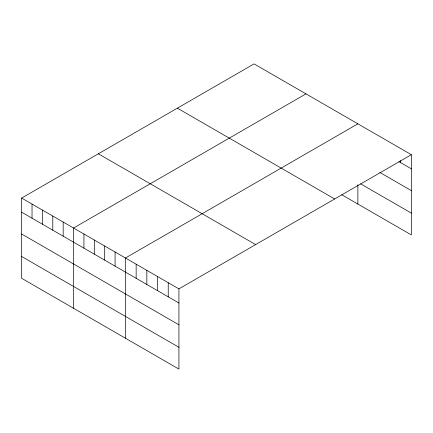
<?xml version="1.0" encoding="UTF-8"?>
<svg xmlns="http://www.w3.org/2000/svg" width="433" height="433" viewBox="0 0 433 433"><rect width="100%" height="100%" fill="white"/><g stroke="black" fill="none" stroke-linecap="round" stroke-linejoin="round"><path stroke-width="0.65" d="M411.35 154.695L178.932 288.876L178.932 369.111L21.65 278.305L21.65 198.07L254.068 63.889L411.35 154.695L411.35 234.93L341.729 194.731M305.974 93.853L73.55 228.039L73.55 308.274M357.875 123.816L125.456 258.003L125.456 338.238M398.966 161.666L411.35 168.816M379.828 172.431L411.35 190.634M360.689 183.863L411.35 213.112M177.373 108.169L334.649 198.974M98.351 153.791L255.627 244.596M21.65 198.07L178.932 288.876M21.65 212.197L178.932 303.003M21.65 234.015L178.932 324.82M21.65 256.493L178.932 347.298M400.655 160.627L400.655 162.64M357.875 184.804L357.875 204.051M168.237 282.706L168.237 296.827M157.542 276.53L157.542 290.651M146.847 270.354L146.847 284.481M136.151 264.179L136.151 278.305M115.075 252.011L115.075 266.138M104.694 246.02L104.694 260.141M94.313 240.023L94.313 254.149M83.932 234.031L83.932 248.158M63.175 222.048L63.175 236.169M52.794 216.051L52.794 230.177M42.412 210.059L42.412 224.186M32.031 204.067L32.031 218.189"/></g></svg>
